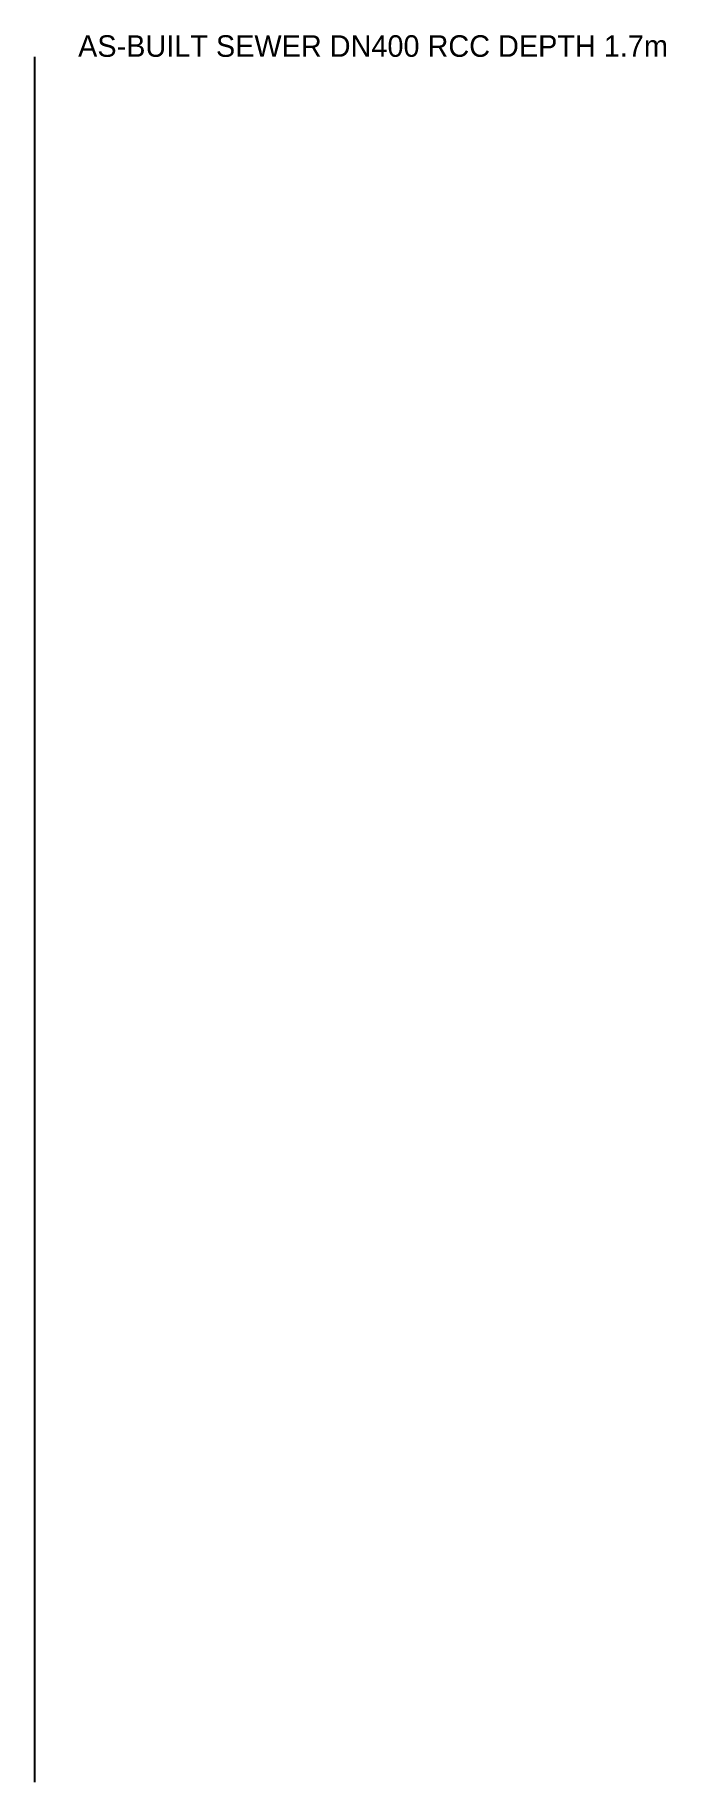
# Model space of a CAD drawing. Header units: metres. Extents: x 448350 to 448496, y 1825544 to 1825949.
import ezdxf

# ---------------------------------------------------------------- set-up
doc = ezdxf.new("R2010")
doc.units = ezdxf.units.M
doc.layers.add('SEWER_LINE', color=7, linetype='Continuous')
doc.layers.add('TEXT', color=7, linetype='Continuous')

msp = doc.modelspace()

# ---------------------------------------------------------------- linework, layer by layer
at = {"layer": 'SEWER_LINE'}
msp.add_polyline3d([(448350, 1825544, -1.7), (448350, 1825944, -1.7)], dxfattribs=at)

# ---------------------------------------------------------------- texts
at = {"layer": 'TEXT'}
msp.add_text('AS-BUILT SEWER DN400 RCC DEPTH 1.7m', height=5, dxfattribs=at).set_placement((448360, 1825944))

doc.saveas('drawing.dxf')
